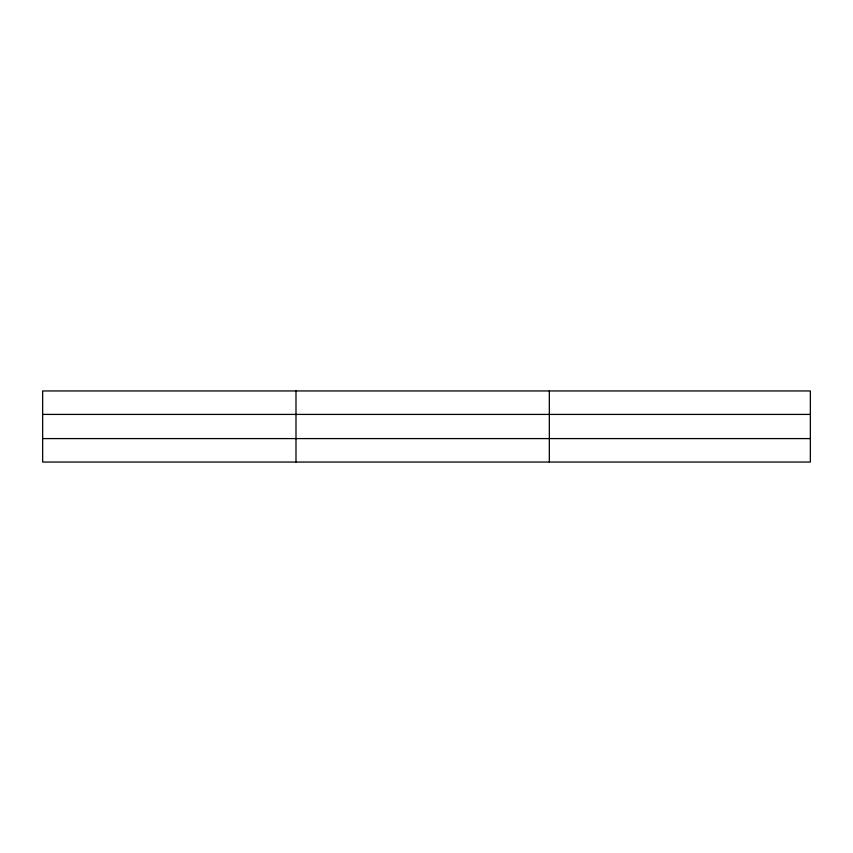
<?xml version="1.0" encoding="UTF-8"?>
<svg xmlns="http://www.w3.org/2000/svg" width="853" height="853" viewBox="0 0 853 853"><rect width="100%" height="100%" fill="white"/><g stroke="black" fill="none" stroke-linecap="round" stroke-linejoin="round"><path stroke-width="1.28" d="M295.991 390.951L295.991 462.049M549.332 390.951L549.332 462.049M810.35 414.409L810.35 390.951L42.65 390.951L42.65 462.049L810.35 462.049L810.35 414.409L42.65 414.409M42.65 438.591L810.35 438.591"/></g></svg>
